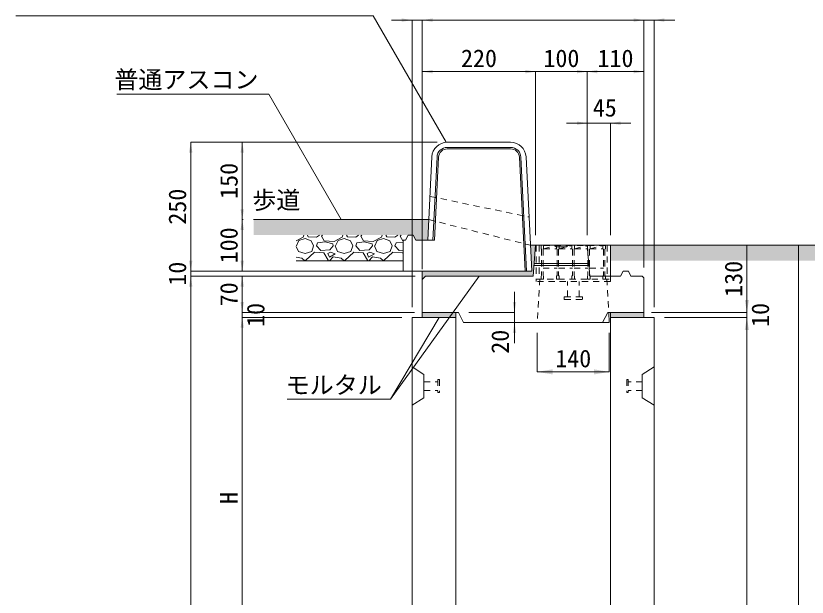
# Model space of a CAD drawing. Units: millimetres at full size. Extents: x 77586 to 117720, y -503 to 5664.
# Drawn here: x 93492 to 95028, y 3083 to 4210 of the extents above; entities that cross this region are included whole.
import ezdxf
from ezdxf.enums import TextEntityAlignment as Align

# ---------------------------------------------------------------- set-up
doc = ezdxf.new("R2010")
doc.units = ezdxf.units.MM
doc.header["$LTSCALE"] = 40
for name, pattern in [('CHAIN_DOUBLE_DASH', [23.5, 12, -1.5, 3.5, -1.5, 3.5, -1.5]), ('USER2', [0.54, 0.3, -0.24]), ('USER3', [0.54, 0.3, -0.24])]:
    doc.linetypes.add(name, pattern=pattern)
for name, color, linetype, lineweight in [('インサート', 3, 'USER2', 9), ('グレーチング', 7, 'USER3', 5), ('ハッチング_基礎', 150, 'Continuous', 5), ('モルタル', 30, 'Continuous', 9), ('受枠', 3, 'USER3', 9), ('寸法線', 7, 'Continuous', 9), ('引出線', 4, 'Continuous', 9), ('本体', 2, 'Continuous', 13), ('目地', 132, 'Continuous', 5), ('舗装・基礎', 3, 'Continuous', 13), ('補助線', 8, 'CHAIN_DOUBLE_DASH', 5)]:
    doc.layers.add(name, color=color, linetype=linetype, lineweight=lineweight)
doc.layers.add('ハッチング_舗装', color=7, linetype='Continuous')
doc.layers.add('文字', color=7, linetype='Continuous')
doc.styles.add('ＭＳ ゴシック', font='')
doc.styles.get('ＭＳ ゴシック').set_extended_font_data('MS Gothic')

# ---------------------------------------------------------------- blocks, each defined once
blk = doc.blocks.new('filled_arrow')
at = {"color": 0, "linetype": 'Continuous', "lineweight": -2}
blk.add_solid([(7.5, 1.25), (0, 0), (7.5, -1.25)], dxfattribs=at)

msp = doc.modelspace()

# ---------------------------------------------------------------- hatches: boundary and pattern name
at = {"layer": 'ハッチング_舗装'}
for points in [[(94263.83, 3785.36), (94268.83, 3775.36), (94291.83, 3775.36), (94293.83, 3815.36), (93953.83, 3815.36), (93953.83, 3785.36)], [(94646.33, 3765.36), (94646.33, 3735.36), (95162.05, 3735.36), (95162.05, 3765.36)]]:
    msp.add_hatch(color=256, dxfattribs=at).paths.add_polyline_path(points)
at = {"layer": 'モルタル'}
for points in [[(94496.33, 3705.36), (94501.33, 3765.36), (94491.33, 3765.36), (94493.83, 3715.36), (94281.33, 3715.36), (94281.33, 3699.36), (94287.33, 3705.36)], [(94346.33, 3625.36), (94346.33, 3635.36), (94281.33, 3635.36), (94281.33, 3625.36)], [(94711.33, 3625.36), (94711.33, 3635.36), (94646.33, 3635.36), (94646.33, 3625.36)]]:
    msp.add_hatch(color=256, dxfattribs=at).paths.add_polyline_path(points)
at = {"layer": '引出線'}
msp.add_hatch(color=256, dxfattribs=at).paths.add_polyline_path([(94391.83, 3705.36), (94390.75, 3704.29), (94391.16, 3704)])

# ---------------------------------------------------------------- linework, layer by layer
at = {"layer": 'インサート', "lineweight": 5}
for p, q in [((94311.53, 3504.86), (94311.53, 3479.86)), ((94311.53, 3504.86), (94314.54, 3504.86)), ((94314.54, 3504.86), (94314.54, 3479.86)), ((94678.13, 3504.86), (94678.13, 3479.87)), ((94681.13, 3504.86), (94678.13, 3504.86)), ((94681.13, 3504.86), (94681.13, 3479.87)), ((94284.53, 3500.86), (94311.53, 3500.86)), ((94284.53, 3500.86), (94284.53, 3483.86)), ((94708.13, 3500.87), (94681.13, 3500.87)), ((94708.13, 3500.87), (94708.13, 3483.86)), ((94284.53, 3483.86), (94311.53, 3483.86)), ((94311.53, 3479.86), (94314.54, 3479.86)), ((94681.13, 3479.87), (94678.13, 3479.87)), ((94708.13, 3483.86), (94681.13, 3483.86))]:
    msp.add_line(p, q, dxfattribs=at)
at = {"layer": 'グレーチング'}
for p, q in [((94636.83, 3764.86), (94511.83, 3764.86)), ((94511.83, 3764.86), (94511.83, 3758.86)), ((94516.83, 3764.86), (94516.83, 3758.86)), ((94516.83, 3758.86), (94541.83, 3764.86)), ((94541.83, 3764.86), (94541.83, 3758.86)), ((94546.83, 3764.86), (94546.83, 3758.86)), ((94546.83, 3758.86), (94571.83, 3764.86)), ((94571.83, 3764.86), (94571.83, 3758.86)), ((94576.83, 3764.86), (94576.83, 3758.86)), ((94576.83, 3758.86), (94601.83, 3764.86)), ((94601.83, 3764.86), (94601.83, 3758.86)), ((94606.83, 3764.86), (94606.83, 3758.86)), ((94606.83, 3758.86), (94631.83, 3764.86)), ((94631.83, 3764.86), (94631.83, 3758.86)), ((94636.83, 3764.86), (94636.83, 3758.86)), ((94511.83, 3758.86), (94512.83, 3757.86)), ((94512.83, 3757.86), (94512.83, 3706.86)), ((94516.83, 3758.86), (94515.83, 3757.86)), ((94515.83, 3757.86), (94515.83, 3706.86)), ((94516.83, 3758.86), (94541.83, 3758.86)), ((94541.83, 3758.86), (94542.83, 3757.86)), ((94542.83, 3757.86), (94542.83, 3706.86)), ((94546.83, 3758.86), (94545.83, 3757.86)), ((94545.83, 3757.86), (94545.83, 3706.86)), ((94546.83, 3758.86), (94571.83, 3758.86)), ((94571.83, 3758.86), (94572.83, 3757.86)), ((94572.83, 3757.86), (94572.83, 3706.86)), ((94576.83, 3758.86), (94575.83, 3757.86)), ((94575.83, 3757.86), (94575.83, 3706.86)), ((94576.83, 3758.86), (94601.83, 3758.86)), ((94601.83, 3758.86), (94602.83, 3757.86)), ((94602.83, 3757.86), (94602.83, 3706.86)), ((94606.83, 3758.86), (94605.83, 3757.86)), ((94605.83, 3757.86), (94605.83, 3706.86)), ((94606.83, 3758.86), (94631.83, 3758.86)), ((94631.83, 3758.86), (94632.83, 3757.86)), ((94632.83, 3757.86), (94632.83, 3706.86)), ((94636.83, 3758.86), (94635.83, 3757.86)), ((94635.83, 3757.86), (94635.83, 3706.86)), ((94515.83, 3720.86), (94542.83, 3720.86)), ((94545.83, 3720.86), (94572.83, 3720.86)), ((94575.83, 3720.86), (94602.83, 3720.86)), ((94605.83, 3720.86), (94632.83, 3720.86)), ((94511.83, 3705.86), (94512.83, 3706.86)), ((94511.83, 3699.86), (94511.83, 3705.86)), ((94516.83, 3705.86), (94515.83, 3706.86)), ((94516.83, 3699.86), (94516.83, 3705.86)), ((94541.83, 3705.86), (94542.83, 3706.86)), ((94541.83, 3699.86), (94541.83, 3705.86)), ((94546.83, 3705.86), (94545.83, 3706.86)), ((94546.83, 3699.86), (94546.83, 3705.86)), ((94571.83, 3705.86), (94572.83, 3706.86)), ((94571.83, 3699.86), (94571.83, 3705.86)), ((94576.83, 3705.86), (94575.83, 3706.86)), ((94576.83, 3699.86), (94576.83, 3705.86)), ((94601.83, 3705.86), (94602.83, 3706.86)), ((94601.83, 3699.86), (94601.83, 3705.86)), ((94606.83, 3705.86), (94605.83, 3706.86)), ((94606.83, 3699.86), (94606.83, 3705.86)), ((94631.83, 3705.86), (94632.83, 3706.86)), ((94631.83, 3699.86), (94631.83, 3705.86)), ((94636.83, 3705.86), (94635.83, 3706.86)), ((94636.83, 3699.86), (94636.83, 3705.86)), ((94511.83, 3699.86), (94516.83, 3699.86)), ((94541.83, 3699.86), (94546.83, 3699.86)), ((94571.83, 3699.86), (94576.83, 3699.86)), ((94601.83, 3699.86), (94606.83, 3699.86)), ((94631.83, 3699.86), (94636.83, 3699.86))]:
    msp.add_line(p, q, dxfattribs=at)
at = {"layer": 'ハッチング_基礎'}
for p, q in [((94049.85, 3780.97), (94036.57, 3774.02)), ((94051.1, 3785.36), (94049.85, 3780.97)), ((94058.22, 3785.36), (94059.75, 3781.74)), ((94059.75, 3781.74), (94075.75, 3780.97)), ((94075.75, 3780.97), (94081.43, 3785.36)), ((94085.66, 3783.26), (94087.55, 3785.36)), ((94090.99, 3774.12), (94085.66, 3783.26)), ((94126.05, 3780.97), (94110.04, 3772.59)), ((94127.3, 3785.36), (94126.05, 3780.97)), ((94134.42, 3785.36), (94135.95, 3781.74)), ((94135.95, 3781.74), (94151.95, 3780.97)), ((94151.95, 3780.97), (94157.63, 3785.36)), ((94161.86, 3783.26), (94163.75, 3785.36)), ((94167.19, 3774.12), (94161.86, 3783.26)), ((94202.25, 3780.97), (94186.24, 3772.59)), ((94203.5, 3785.36), (94202.25, 3780.97)), ((94210.62, 3785.36), (94212.15, 3781.74)), ((94212.15, 3781.74), (94228.15, 3780.97)), ((94228.15, 3780.97), (94233.83, 3785.36)), ((94238.06, 3783.26), (94239.95, 3785.36)), ((94243.39, 3774.12), (94238.06, 3783.26)), ((94036.89, 3764.21), (94041.46, 3774.88)), ((94041.46, 3774.88), (94053.66, 3778.69)), ((94053.66, 3778.69), (94065.85, 3774.12)), ((94065.85, 3774.12), (94070.42, 3764.21)), ((94066.61, 3753.54), (94070.42, 3764.21)), ((94075.75, 3764.21), (94078.04, 3770.31)), ((94084.14, 3755.07), (94075.75, 3764.21)), ((94092.52, 3771.83), (94078.04, 3770.31)), ((94110.04, 3772.59), (94090.99, 3774.12)), ((94107.76, 3768.02), (94092.52, 3771.83)), ((94108.52, 3764.21), (94101.66, 3756.59)), ((94108.52, 3764.21), (94107.76, 3768.02)), ((94112.33, 3764.21), (94116.9, 3753.54)), ((94113.09, 3764.21), (94117.66, 3774.88)), ((94117.66, 3774.88), (94129.86, 3778.69)), ((94129.86, 3778.69), (94142.05, 3774.12)), ((94142.05, 3774.12), (94146.62, 3764.21)), ((94142.81, 3753.54), (94146.62, 3764.21)), ((94151.95, 3764.21), (94154.24, 3770.31)), ((94160.34, 3755.07), (94151.95, 3764.21)), ((94168.72, 3771.83), (94154.24, 3770.31)), ((94186.24, 3772.59), (94167.19, 3774.12)), ((94183.96, 3768.02), (94168.72, 3771.83)), ((94184.72, 3764.21), (94177.86, 3756.59)), ((94184.72, 3764.21), (94183.96, 3768.02)), ((94188.53, 3764.21), (94193.1, 3753.54)), ((94189.29, 3764.21), (94193.86, 3774.88)), ((94193.86, 3774.88), (94206.06, 3778.69)), ((94206.06, 3778.69), (94218.25, 3774.12)), ((94218.25, 3774.12), (94222.82, 3764.21)), ((94219.01, 3753.54), (94222.82, 3764.21)), ((94228.15, 3764.21), (94230.44, 3770.31)), ((94236.54, 3755.07), (94228.15, 3764.21)), ((94243.83, 3771.71), (94230.44, 3770.31)), ((94243.83, 3774.08), (94243.39, 3774.12)), ((94036.57, 3763.17), (94040.7, 3753.54)), ((94040.7, 3753.54), (94053.66, 3749.73)), ((94053.66, 3749.73), (94066.61, 3753.54)), ((94071.94, 3752.02), (94054.42, 3736.02)), ((94090.23, 3750.49), (94071.94, 3752.02)), ((94101.66, 3756.59), (94084.14, 3755.07)), ((94098.61, 3736.78), (94090.23, 3750.49)), ((94103.19, 3752.02), (94097.85, 3749.73)), ((94097.85, 3749.73), (94100.9, 3742.11)), ((94100.9, 3742.11), (94112.33, 3748.97)), ((94112.33, 3748.97), (94103.19, 3752.02)), ((94116.9, 3753.54), (94129.86, 3749.73)), ((94129.86, 3749.73), (94142.81, 3753.54)), ((94148.14, 3752.02), (94130.62, 3736.02)), ((94166.43, 3750.49), (94148.14, 3752.02)), ((94177.86, 3756.59), (94160.34, 3755.07)), ((94174.81, 3736.78), (94166.43, 3750.49)), ((94179.39, 3752.02), (94174.05, 3749.73)), ((94174.05, 3749.73), (94177.1, 3742.11)), ((94177.1, 3742.11), (94188.53, 3748.97)), ((94188.53, 3748.97), (94179.39, 3752.02)), ((94193.1, 3753.54), (94206.06, 3749.73)), ((94206.06, 3749.73), (94219.01, 3753.54)), ((94224.34, 3752.02), (94206.82, 3736.02)), ((94242.63, 3750.49), (94224.34, 3752.02)), ((94243.83, 3755.7), (94236.54, 3755.07)), ((94243.83, 3748.53), (94242.63, 3750.49)), ((94047.56, 3740.59), (94036.57, 3742.23)), ((94053.53, 3735.36), (94047.56, 3740.59)), ((94054.42, 3736.02), (94054.39, 3735.36)), ((94098.16, 3735.36), (94098.61, 3736.78)), ((94108.52, 3742.87), (94101.01, 3735.36)), ((94123.76, 3740.59), (94108.52, 3742.87)), ((94129.73, 3735.36), (94123.76, 3740.59)), ((94130.62, 3736.02), (94130.59, 3735.36)), ((94174.36, 3735.36), (94174.81, 3736.78)), ((94184.72, 3742.87), (94177.21, 3735.36)), ((94199.96, 3740.59), (94184.72, 3742.87)), ((94205.93, 3735.36), (94199.96, 3740.59)), ((94206.82, 3736.02), (94206.79, 3735.36))]:
    msp.add_line(p, q, dxfattribs=at)
at = {"layer": 'モルタル'}
for p, q in [((94281.33, 3715.36), (94281.33, 3699.36)), ((94281.33, 3625.36), (94281.33, 3635.36)), ((94346.33, 3635.36), (94346.33, 3625.36)), ((94646.33, 3625.36), (94646.33, 3635.36)), ((94711.33, 3635.36), (94711.33, 3625.36))]:
    msp.add_line(p, q, dxfattribs=at)
at = {"layer": '受枠', "linetype": 'Continuous'}
for q in [(94502.33, 3765.36), (94646.33, 3705.36)]:
    msp.add_line((94646.33, 3765.36), q, dxfattribs=at)
at = {"layer": '受枠'}
for p, q in [((94502.33, 3765.36), (94502.33, 3695.36)), ((94508.33, 3765.36), (94508.33, 3699.86)), ((94640.33, 3765.36), (94640.33, 3699.86)), ((94646.33, 3705.36), (94646.33, 3695.36)), ((94502.33, 3699.86), (94646.33, 3699.86)), ((94646.33, 3695.36), (94502.33, 3695.36)), ((94563, 3665.7), (94563, 3695.36)), ((94585.66, 3665.7), (94585.66, 3695.36)), ((94556.46, 3664.63), (94556.46, 3661.43)), ((94591.13, 3665.7), (94557.53, 3665.7)), ((94591.13, 3660.37), (94557.53, 3660.37)), ((94592.2, 3664.63), (94592.2, 3661.43))]:
    msp.add_line(p, q, dxfattribs=at)
for centre, start, end in [((94557.53, 3664.63), 90, 180), ((94557.53, 3661.43), 180, 270), ((94591.13, 3664.63), 0, 90), ((94591.13, 3661.43), 270, 0)]:
    msp.add_arc(centre, 1.07, start, end, dxfattribs=at)
at = {"layer": '寸法線'}
for p, q in [((94221.33, 4202.23), (94321.33, 4202.23)), ((94261.33, 3645.36), (94261.33, 4202.23)), ((94281.33, 4202.23), (94711.33, 4202.23)), ((94281.33, 3719.36), (94281.33, 4202.23)), ((94671.33, 4202.23), (94771.33, 4202.23)), ((94711.33, 3722.36), (94711.33, 4202.23)), ((94731.33, 3645.36), (94731.33, 4202.23)), ((94281.33, 4102.23), (94501.33, 4102.23)), ((94281.33, 3719.36), (94281.33, 4102.23)), ((94601.33, 4102.23), (94461.33, 4102.23)), ((94501.33, 3785.36), (94501.33, 4102.23)), ((94501.33, 3785.36), (94501.33, 4102.23)), ((94601.33, 4102.23), (94711.33, 4102.23)), ((94601.33, 3785.36), (94601.33, 4102.23)), ((94601.33, 3785.36), (94601.33, 4102.23)), ((94711.33, 3722.36), (94711.33, 4102.23)), ((94686.33, 4002.23), (94561.33, 4002.23)), ((94601.33, 3785.36), (94601.33, 4002.23)), ((94646.33, 3785.36), (94646.33, 4002.23)), ((93831.77, 3965.36), (93831.77, 3715.36)), ((94309.87, 3965.36), (93831.77, 3965.36)), ((93931.77, 3965.36), (93931.77, 3815.36)), ((94309.87, 3965.36), (93931.77, 3965.36)), ((93933.83, 3815.36), (93931.77, 3815.36)), ((93931.77, 3815.36), (93931.77, 3715.36)), ((93933.83, 3815.36), (93931.77, 3815.36)), ((94911.33, 3635.36), (94911.33, 3765.36)), ((95011.33, 3765.36), (95011.33, 2175.36)), ((93831.77, 3755.36), (93831.77, 3665.36)), ((94261.33, 3715.36), (93831.77, 3715.36)), ((94261.33, 3715.36), (93831.77, 3715.36)), ((93831.77, 3705.36), (93831.77, 2175.36)), ((94267.33, 3705.36), (93831.77, 3705.36)), ((94267.33, 3705.36), (93831.77, 3705.36)), ((94261.33, 3715.36), (93931.77, 3715.36)), ((93931.77, 3705.36), (93931.77, 3635.36)), ((94267.33, 3705.36), (93931.77, 3705.36)), ((93931.77, 3675.36), (93931.77, 3585.36)), ((94460.3, 3675.36), (94460.3, 3575.36)), ((94911.33, 3683.36), (94911.33, 3577.36)), ((94266.33, 3635.36), (93931.77, 3635.36)), ((94266.33, 3635.36), (93931.77, 3635.36)), ((93931.77, 3625.36), (93931.77, 2925.36)), ((94241.33, 3625.36), (93931.77, 3625.36)), ((94241.33, 3625.36), (93931.77, 3625.36)), ((94371.33, 3635.36), (94460.3, 3635.36)), ((94726.33, 3635.36), (94911.33, 3635.36)), ((94726.33, 3635.36), (94911.33, 3635.36)), ((94751.33, 3625.36), (94911.33, 3625.36)), ((94751.33, 3625.36), (94911.33, 3625.36)), ((94911.33, 3625.36), (94911.33, 2175.36)), ((94504.33, 3595.36), (94504.33, 3519.89)), ((94644.33, 3595.36), (94644.33, 3519.89)), ((94504.33, 3519.89), (94644.33, 3519.89))]:
    msp.add_line(p, q, dxfattribs=at)
at = {"layer": '引出線'}
msp.add_line((94391.83, 3705.36), (94219.81, 3467.01), dxfattribs=at)
for points in [[(94327.57, 3965.36), (94186.04, 4210.49), (93492.28, 4210.49)], [(94123.83, 3815.36), (93983.3, 4058.77), (93688.45, 4058.77)], [(94313.83, 3625.36), (94219.81, 3467.01), (94019.08, 3467.01)]]:
    msp.add_lwpolyline(points, dxfattribs=at)
msp.add_lwpolyline([(94391.83, 3705.36), (94390.75, 3704.29), (94391.16, 3704)], close=True, dxfattribs=at)
at = {"layer": '本体'}
for p, q in [((94329.87, 3965.36), (94452.79, 3965.36)), ((94299.91, 3936.86), (94291.83, 3775.36)), ((94482.76, 3936.86), (94493.83, 3715.36)), ((94253.83, 3785.36), (94248.83, 3775.36)), ((94253.83, 3785.36), (94263.83, 3785.36)), ((94263.83, 3785.36), (94268.83, 3775.36)), ((94243.83, 3775.36), (94248.83, 3775.36)), ((94243.83, 3775.36), (94243.83, 3715.36)), ((94268.83, 3775.36), (94291.83, 3775.36)), ((94496.33, 3705.36), (94501.33, 3765.36)), ((94501.33, 3765.36), (94538.33, 3765.36)), ((94538.33, 3765.36), (94541.33, 3762.36)), ((94561.33, 3762.36), (94564.33, 3765.36)), ((94564.33, 3765.36), (94601.33, 3765.36)), ((94601.33, 3765.36), (94606.33, 3705.36)), ((94541.33, 3762.36), (94561.33, 3762.36)), ((94243.83, 3715.36), (94493.83, 3715.36)), ((94281.33, 3699.36), (94287.33, 3705.36)), ((94287.33, 3705.36), (94496.33, 3705.36)), ((94606.33, 3705.36), (94666.33, 3705.36)), ((94666.33, 3705.36), (94671.33, 3715.36)), ((94671.33, 3715.36), (94681.33, 3715.36)), ((94681.33, 3715.36), (94686.33, 3705.36)), ((94686.33, 3705.36), (94708.33, 3705.36)), ((94708.33, 3705.36), (94711.33, 3702.36)), ((94711.33, 3702.36), (94711.33, 3635.36)), ((94281.33, 3699.36), (94281.33, 3635.36)), ((94281.33, 3635.36), (94351.33, 3635.36)), ((94286.33, 3635.36), (94351.33, 3635.36)), ((94351.33, 3635.36), (94361.33, 3615.36)), ((94351.33, 3635.36), (94361.33, 3615.36)), ((94641.33, 3635.36), (94631.33, 3615.36)), ((94641.33, 3635.36), (94631.33, 3615.36)), ((94641.33, 3635.36), (94706.33, 3635.36)), ((94641.33, 3635.36), (94711.33, 3635.36)), ((94361.33, 3615.36), (94631.33, 3615.36))]:
    msp.add_line(p, q, dxfattribs=at)
at = {"layer": '本体', "linetype": 'USER3', "lineweight": 9}
for p, q in [((94296.08, 3860.36), (94488.58, 3820.36)), ((94293.83, 3815.36), (94491.33, 3765.36)), ((94509.33, 3699.86), (94504.33, 3615.36)), ((94639.33, 3699.86), (94643.15, 3635.36))]:
    msp.add_line(p, q, dxfattribs=at)
at = {"layer": '本体', "lineweight": 9}
for p, q in [((94604.58, 3726.36), (94498.08, 3726.36)), ((94604.25, 3730.36), (94498.41, 3730.36)), ((94261.33, 3625.36), (94346.33, 3625.36)), ((94646.33, 3625.36), (94731.33, 3625.36))]:
    msp.add_line(p, q, dxfattribs=at)
at = {"layer": '本体', "lineweight": 20}
for p, q in [((94261.33, 3625.36), (94261.33, 2175.36)), ((94346.33, 2995.89), (94346.33, 3625.36)), ((94646.33, 2995.89), (94646.33, 3625.36)), ((94731.33, 2175.36), (94731.33, 3625.36))]:
    msp.add_line(p, q, dxfattribs=at)
at = {"layer": '本体', "lineweight": 5}
for p, q in [((94261.33, 3529.36), (94284.53, 3514.86)), ((94731.33, 3529.36), (94708.13, 3514.87)), ((94284.53, 3514.86), (94284.53, 3469.86)), ((94708.13, 3514.87), (94708.13, 3469.86)), ((94261.33, 3455.36), (94284.53, 3469.86)), ((94731.33, 3455.36), (94708.13, 3469.86))]:
    msp.add_line(p, q, dxfattribs=at)
at = {"layer": '本体'}
for centre, start, end in [((94329.87, 3935.36), 90, 177.13759), ((94452.79, 3935.36), 2.86241, 90)]:
    msp.add_arc(centre, 30, start, end, dxfattribs=at)
at = {"layer": '目地'}
for p, q in [((94329.87, 3955.36), (94452.79, 3955.36)), ((94329.87, 3952.36), (94452.79, 3952.36)), ((94309.89, 3936.36), (94301.84, 3775.36)), ((94312.89, 3936.21), (94304.85, 3775.36)), ((94469.77, 3936.21), (94480.81, 3715.36)), ((94472.77, 3936.36), (94483.82, 3715.36)), ((94291.83, 3775.36), (94304.85, 3775.36))]:
    msp.add_line(p, q, dxfattribs=at)
for centre, radius, start, end in [((94329.87, 3935.36), 20, 90, 177.13759), ((94329.87, 3935.36), 17, 90, 177.13759), ((94452.79, 3935.36), 20, 2.86241, 90), ((94452.79, 3935.36), 17, 2.86241, 90)]:
    msp.add_arc(centre, radius, start, end, dxfattribs=at)
at = {"layer": '舗装・基礎'}
for p, q in [((94293.83, 3815.36), (93953.83, 3815.36)), ((94646.33, 3765.36), (95162.05, 3765.36))]:
    msp.add_line(p, q, dxfattribs=at)
at = {"layer": '舗装・基礎', "lineweight": 9}
msp.add_line((94491.33, 3765.36), (94501.33, 3765.36), dxfattribs=at)
at = {"layer": '補助線', "linetype": 'Continuous', "lineweight": 13}
msp.add_line((94243.83, 3735.36), (94036.57, 3735.36), dxfattribs=at)
at = {"layer": '補助線'}
for p in [(94643.15, 3635.36), (94631.33, 3615.36)]:
    msp.add_line(p, (94644.33, 3615.36), dxfattribs=at)

# ---------------------------------------------------------------- block references
at = {"layer": '寸法線'}
for p, xscale, yscale, rotation in [((94261.33, 4202.23), 2.67, 2.67, 180), ((94711.33, 4202.23), 2.67, 2.67, 180), ((94711.33, 4202.23), 2.67, 2.67, 180), ((94501.33, 4102.23), 2.67, 2.67, 180), ((94501.33, 4102.23), 2.67, 2.67, 180), ((94601.33, 4102.23), 2.67, 2.67, 180), ((94711.33, 4102.23), 2.67, 2.67, 180), ((94601.33, 4002.23), 2.67, 2.67, 180), ((93831.77, 3965.36), 2.67, 2.67, 270), ((93931.77, 3965.36), 2.67, 2.67, 270), ((93931.77, 3815.36), 2.67, 2.67, 90), ((93931.77, 3815.36), 2.67, 2.67, 270), ((94911.33, 3765.36), 2.67, 2.67, 270), ((95011.33, 3765.36), 2.67, 2.67, 270), ((93831.77, 3715.36), 2.67, 2.67, 90), ((93831.77, 3715.36), 2.67, 2.67, 90), ((93931.77, 3715.36), 2.67, 2.67, 90), ((93831.77, 3705.36), 2.67, 2.67, 270), ((93831.77, 3705.36), 2.67, 2.67, 270), ((93931.77, 3705.36), 2.67, 2.67, 270), ((94911.33, 3635.36), 3.2, 3.2, 90), ((93931.77, 3635.36), 2.67, 2.67, 90), ((93931.77, 3635.36), 2.67, 2.67, 90), ((94460.3, 3635.36), 2.67, 2.67, 90), ((94911.33, 3635.36), 2.67, 2.67, 90), ((93931.77, 3625.36), 2.67, 2.67, 270), ((93931.77, 3625.36), 2.67, 2.67, 270), ((94911.33, 3625.36), 3.2, 3.2, 270), ((94911.33, 3625.36), 2.67, 2.67, 270), ((94460.3, 3615.36), 2.67, 2.67, 270), ((94644.33, 3519.89), 4, 4, 180)]:
    msp.add_blockref('filled_arrow', p, dxfattribs=dict(at, xscale=xscale, yscale=yscale, rotation=rotation))
for p, xscale, yscale in [((94281.33, 4202.23), 2.67, 2.67), ((94281.33, 4202.23), 2.67, 2.67), ((94731.33, 4202.23), 2.67, 2.67), ((94281.33, 4102.23), 2.67, 2.67), ((94601.33, 4102.23), 2.67, 2.67), ((94646.33, 4002.23), 2.67, 2.67), ((94504.33, 3519.89), 4, 4)]:
    msp.add_blockref('filled_arrow', p, dxfattribs=dict(at, xscale=xscale, yscale=yscale))
at = {"layer": '引出線', "xscale": 0.2, "yscale": 0.2}
for p, rotation in [((94327.57, 3965.36), 120), ((94123.83, 3815.36), 120), ((94313.83, 3625.36), 239.3)]:
    msp.add_blockref('filled_arrow', p, dxfattribs=dict(at, rotation=rotation))

# ---------------------------------------------------------------- texts
at = {"layer": '寸法線', "style": 'ＭＳ ゴシック'}
for s, p in [('220', (94391.33, 4128.23)), ('100', (94551.33, 4128.23)), ('110', (94656.33, 4128.23)), ('45', (94635.51, 4032.23)), ('140', (94574.33, 3545.89))]:
    msp.add_text(s, height=34.18, dxfattribs=at).set_placement(p, align=Align.MIDDLE_CENTER)
for s, p in [('150', (93905.77, 3890.36)), ('250', (93805.77, 3840.36)), ('100', (93905.77, 3765.36)), ('130', (94885.33, 3700.36)), ('10', (93805.77, 3710.36)), ('70', (93905.77, 3670.36)), ('10', (93957.77, 3630.36)), ('10', (94937.33, 3630.36)), ('20', (94432.3, 3578.36)), ('H', (93905.77, 3275.36))]:
    msp.add_text(s, height=34.18, rotation=90, dxfattribs=at).set_placement(p, align=Align.MIDDLE_CENTER)
at = {"layer": '引出線', "style": 'ＭＳ ゴシック'}
msp.add_text('普通アスコン', height=34.18, dxfattribs=at).set_placement((93963.3, 4103.98), align=Align.TOP_RIGHT)
msp.add_text('モルタル', height=34.18, dxfattribs=at).set_placement((94109.44, 3511.49), align=Align.TOP_CENTER)
at = {"layer": '文字', "style": 'ＭＳ ゴシック'}
msp.add_text('歩道', height=34.18, dxfattribs=at).set_placement((93997.87, 3853.14), align=Align.MIDDLE_CENTER)

doc.saveas('drawing.dxf')
